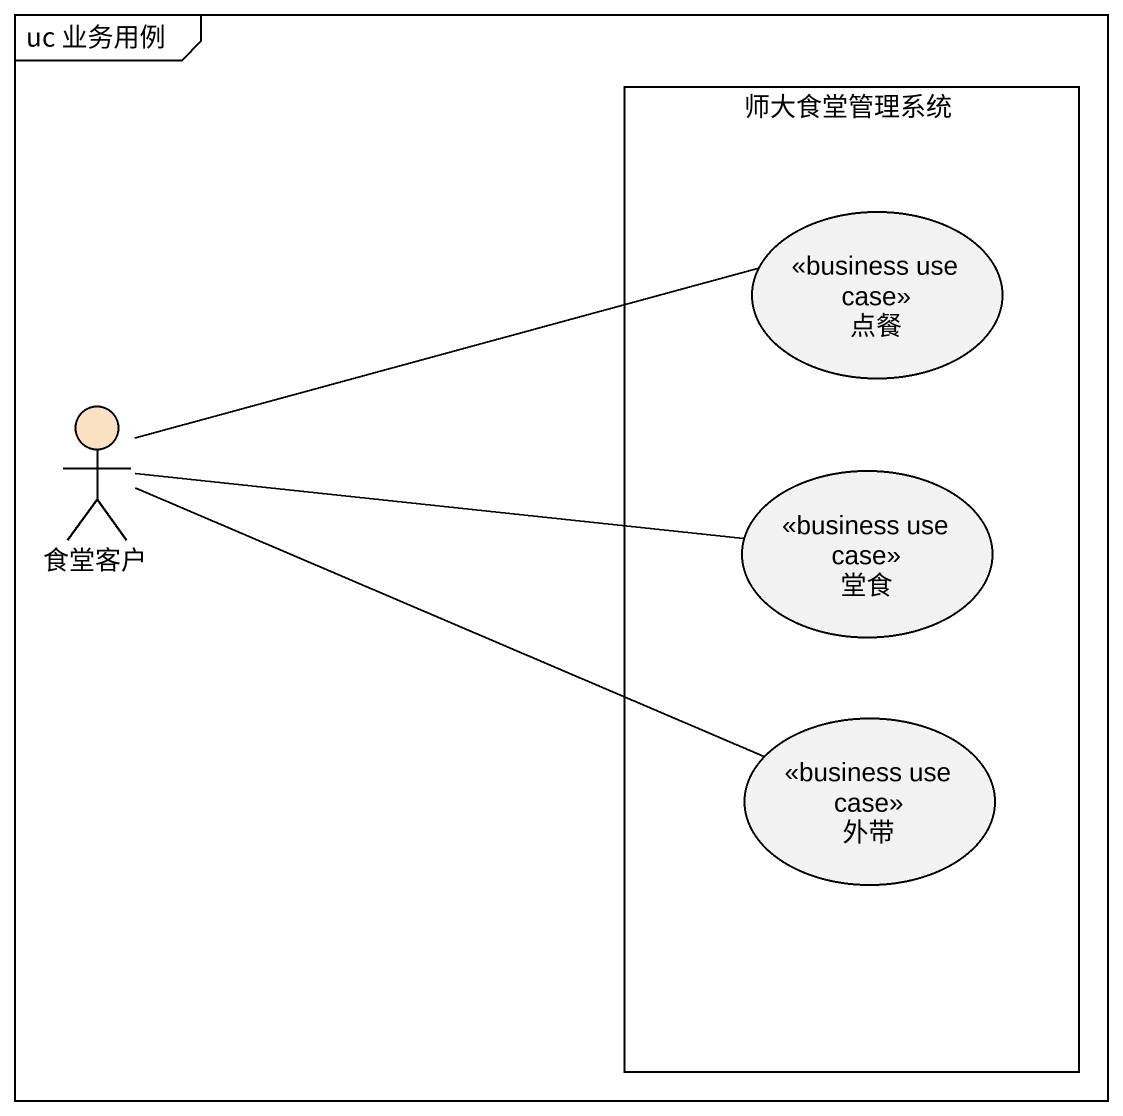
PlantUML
@startuml
mainframe uc 业务用例
rectangle 师大食堂管理系统 {
  usecase 点餐 <<business use case>>
  usecase 堂食 <<business use case>>
  usecase 外带 <<business use case>>
}
actor 食堂客户 #F8E2C1
食堂客户 -right- 点餐
食堂客户 -right- 堂食
食堂客户 -right- 外带
@enduml
